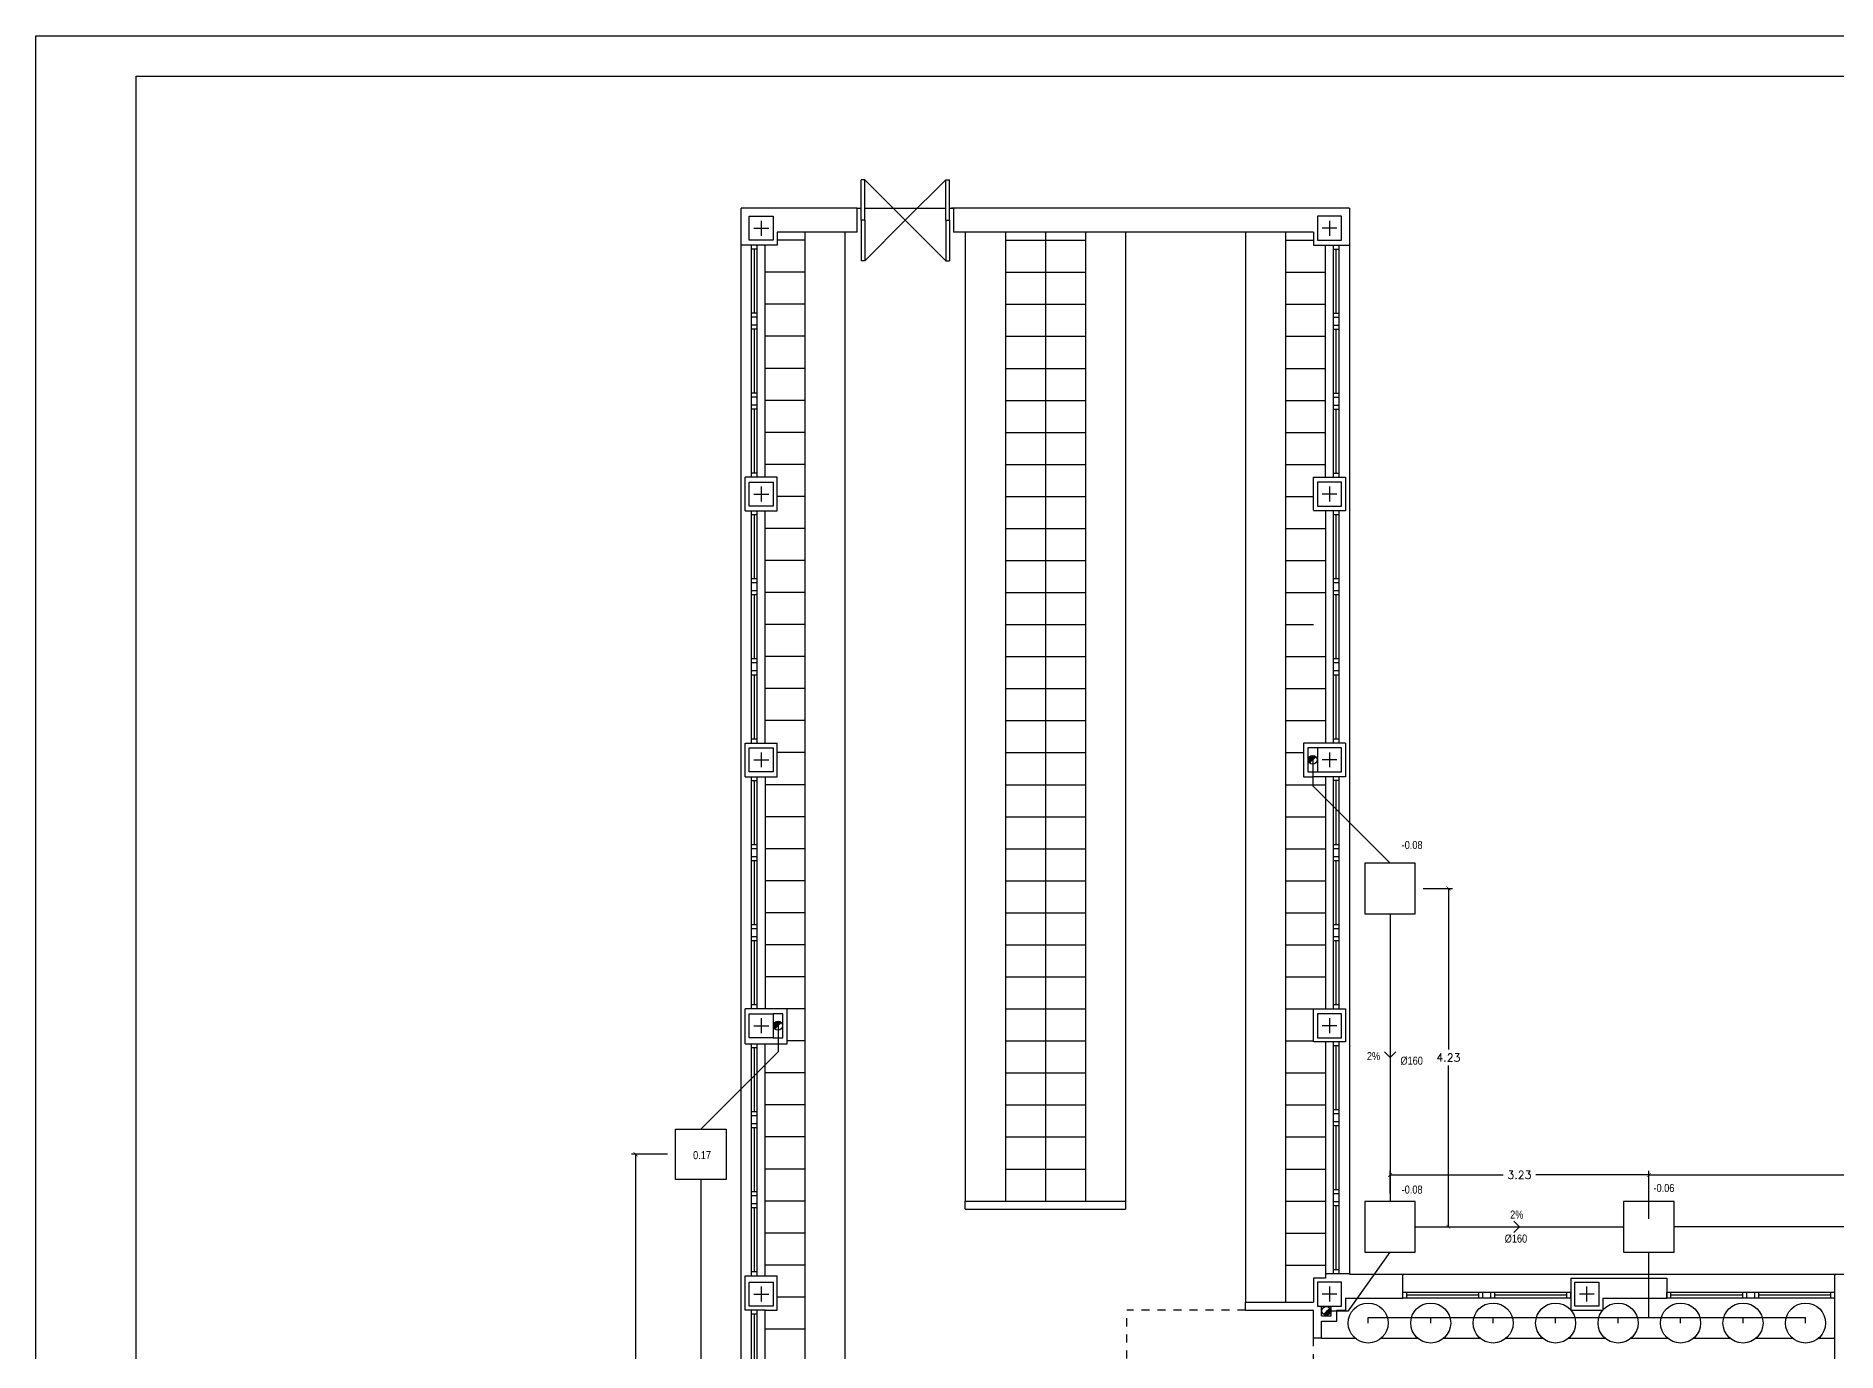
# Model space of a CAD drawing. Header units: millimetres. Extents: x 161.9 to 204, y 196.8 to 226.5.
# Drawn here: x 161.91 to 184.41, y 210.08 to 226.52 of the extents above; entities that cross this region are included whole.
import ezdxf

# ---------------------------------------------------------------- set-up
doc = ezdxf.new("R2010")
doc.units = ezdxf.units.MM
doc.header["$MEASUREMENT"] = 0
doc.linetypes.add('TRAZOS', pattern=[0.75, 0.5, -0.25])
for name, color, linetype in [('015', 1, 'Continuous'), ('06', 6, 'Continuous'), ('0SANE', 6, 'Continuous'), ('Albañilería', 4, 'Continuous'), ('LINEA', 3, 'Continuous'), ('MUROS', 2, 'Continuous'), ('PILARES', 2, 'Continuous'), ('PUERTAS', 3, 'Continuous'), ('TEXTOS', 7, 'Continuous'), ('VENTANAS', 9, 'Continuous')]:
    doc.layers.add(name, color=color, linetype=linetype)
doc.styles.get("Standard").update_dxf_attribs({"font": 'romans.shx'})
doc.styles.add('STYLE1', font='')
doc.styles.get('STYLE1').set_extended_font_data('Abadi MT Condensed Light')
doc.dimstyles.new('ANTONIO50', dxfattribs={"dimscale": 0.05, "dimtxt": 2, "dimasz": 1, "dimexe": 1, "dimexo": 2, "dimgap": 1, "dimtad": 0, "dimtih": 1, "dimtoh": 1, "dimzin": 0, "dimdsep": 46, "dimtxsty": 'Standard', "dimblk": 'ARCHTICK', "dimcen": 0.5, "dimclrd": 1, "dimclre": 1, "dimclrt": 7, "dimadec": 0, "dimazin": 0, "dimtfac": 1, "dimtofl": 0, "dimtmove": 0, "dimatfit": 3, "dimldrblk": 'DOTSMALL', "dimfxl": 1, "dimtolj": 1, "dimtzin": 0, "dimarcsym": 0})

# ---------------------------------------------------------------- blocks, each defined once
blk = doc.blocks.new('_ArchTick')
at = {"color": 0, "const_width": 0.15}
blk.add_lwpolyline([(-0.5, -0.5), (0.5, 0.5)], dxfattribs=at)
blk = doc.blocks.new('*D34')
at = {"layer": '0SANE', "color": 1, "linetype": 'Continuous', "lineweight": -2}
for p, q in [((182.061, 211.743), (182.061, 212.341)), ((182.061, 212.291), (186.517, 212.291)), ((191.377, 212.291), (186.922, 212.291)), ((191.377, 211.743), (191.377, 212.341))]:
    blk.add_line(p, q, dxfattribs=at)
at = {"layer": 'Defpoints', "color": 0, "linetype": 'Continuous'}
for p in [(191.377, 212.291), (182.061, 211.643), (191.377, 211.643)]:
    blk.add_point(p, dxfattribs=at)
at = {"layer": '0SANE', "color": 1, "linetype": 'Continuous', "lineweight": -2, "xscale": 0.05, "yscale": 0.05, "zscale": 0.05, "rotation": 180}
blk.add_blockref('_ArchTick', (182.061, 212.291), dxfattribs=at)
at = {"layer": '0SANE', "color": 1, "linetype": 'Continuous', "lineweight": -2, "xscale": 0.05, "yscale": 0.05, "zscale": 0.05}
blk.add_blockref('_ArchTick', (191.377, 212.291), dxfattribs=at)
at = {"layer": '0SANE', "color": 7, "linetype": 'Continuous', "insert": (186.719, 212.291), "char_height": 0.1, "attachment_point": 5}
blk.add_mtext('\\A1;9.32', dxfattribs=at)
blk = doc.blocks.new('_DotSmall')
at = {"layer": 'TEXTOS', "color": 0, "linetype": 'Continuous', "const_width": 0.5}
blk.add_lwpolyline([(-0.0625, 0, 1), (0.0625, 0, 1)], format="xyb", close=True, dxfattribs=at)
blk = doc.blocks.new('A1H')
at = {"layer": '015'}
blk.add_lwpolyline([(-831, -10), (-831, 584), (10, 584), (10, -10)], close=True, dxfattribs=at)
at = {"layer": '06'}
blk.add_lwpolyline([(-806, 0), (-806, 574), (0, 574), (0, 0)], close=True, dxfattribs=at)
blk = doc.blocks.new('A$C64186889')
at = {"layer": 'PILARES', "linetype": 'Continuous', "ltscale": 0.07}
for p, q in [((0.15, 0.243), (0.15, 0.057)), ((0.243, 0.15), (0.057, 0.15))]:
    blk.add_line(p, q, dxfattribs=at)
blk.add_lwpolyline([(0, 0), (0.3, 0), (0.3, 0.3), (0, 0.3)], close=True, dxfattribs=at)
blk = doc.blocks.new('*D67')
at = {"layer": '0SANE', "color": 1, "lineweight": -2}
for p, q in [((169.801, 212.549), (169.351, 212.549)), ((169.401, 212.549), (169.401, 208.414)), ((169.401, 204.079), (169.401, 208.214)), ((169.616, 204.079), (169.351, 204.079))]:
    blk.add_line(p, q, dxfattribs=at)
at = {"layer": 'Defpoints', "color": 0}
for p in [(169.401, 212.549), (169.901, 212.549), (169.716, 204.079)]:
    blk.add_point(p, dxfattribs=at)
at = {"layer": '0SANE', "color": 1, "lineweight": -2, "xscale": 0.05, "yscale": 0.05, "zscale": 0.05}
for p, rotation in [((169.401, 212.549), 90), ((169.401, 204.079), 270)]:
    blk.add_blockref('_ArchTick', p, dxfattribs=dict(at, rotation=rotation))
at = {"layer": '0SANE', "color": 7, "insert": (169.401, 208.314), "char_height": 0.1, "attachment_point": 5}
blk.add_mtext('\\A1;8.47', dxfattribs=at)
blk = doc.blocks.new('*D68')
at = {"layer": '0SANE', "color": 1}
for p, q in [((178.827, 212.058), (178.827, 212.341)), ((178.827, 212.291), (180.242, 212.291)), ((182.061, 212.291), (180.647, 212.291)), ((182.061, 211.743), (182.061, 212.341))]:
    blk.add_line(p, q, dxfattribs=at)
at = {"layer": 'Defpoints', "color": 0}
for p in [(178.827, 212.291), (178.827, 211.958), (182.061, 211.643)]:
    blk.add_point(p, dxfattribs=at)
at = {"layer": '0SANE', "color": 1, "xscale": 0.05, "yscale": 0.05, "zscale": 0.05, "rotation": 180}
blk.add_blockref('_ArchTick', (178.827, 212.291), dxfattribs=at)
at = {"layer": '0SANE', "color": 1, "xscale": 0.05, "yscale": 0.05, "zscale": 0.05}
blk.add_blockref('_ArchTick', (182.061, 212.291), dxfattribs=at)
at = {"layer": '0SANE', "color": 7, "insert": (180.444, 212.291), "char_height": 0.1, "attachment_point": 5}
blk.add_mtext('\\A1;3.23', dxfattribs=at)
blk = doc.blocks.new('*D69')
at = {"layer": '0SANE', "color": 1, "lineweight": -2}
for p, q in [((179.242, 215.869), (179.606, 215.869)), ((179.556, 215.869), (179.556, 213.856)), ((179.556, 211.643), (179.556, 213.656)), ((179.242, 211.643), (179.606, 211.643))]:
    blk.add_line(p, q, dxfattribs=at)
at = {"layer": 'Defpoints', "color": 0}
for p in [(179.142, 215.869), (179.142, 211.643), (179.556, 211.643)]:
    blk.add_point(p, dxfattribs=at)
at = {"layer": '0SANE', "color": 1, "lineweight": -2, "xscale": 0.05, "yscale": 0.05, "zscale": 0.05}
for p, rotation in [((179.556, 215.869), 90), ((179.556, 211.643), 270)]:
    blk.add_blockref('_ArchTick', p, dxfattribs=dict(at, rotation=rotation))
at = {"layer": '0SANE', "color": 7, "insert": (179.556, 213.756), "char_height": 0.1, "attachment_point": 5}
blk.add_mtext('\\A1;4.23', dxfattribs=at)

msp = doc.modelspace()

# ---------------------------------------------------------------- hatches: boundary and pattern name
at = {"layer": 'Albañilería'}
for points in [[(177.9, 217.514, 0.668179), (177.806, 217.475, 0.198912), (177.823, 217.436)], [(171.22, 214.194, 0.668179), (171.126, 214.155, 0.198912), (171.143, 214.116)], [(178.086, 210.593, 0.198912), (178.07, 210.631), (177.993, 210.554, 0.668179)]]:
    msp.add_hatch(color=256, dxfattribs=at).paths.add_polyline_path(points)

# ---------------------------------------------------------------- linework, layer by layer
for p, q in [((171.521, 223.965), (171.171, 223.965)), ((177.521, 223.965), (177.871, 223.965)), ((171.521, 223.565), (171.021, 223.565)), ((177.521, 223.565), (178.021, 223.565)), ((171.521, 223.165), (171.021, 223.165)), ((177.521, 223.165), (178.021, 223.165)), ((171.521, 222.765), (171.021, 222.765)), ((177.521, 222.765), (178.021, 222.765)), ((171.521, 222.365), (171.021, 222.365)), ((177.521, 222.365), (178.021, 222.365)), ((171.521, 221.965), (171.021, 221.965)), ((177.521, 221.965), (178.021, 221.965)), ((171.521, 221.565), (171.021, 221.565)), ((177.521, 221.565), (178.021, 221.565)), ((171.521, 221.165), (171.021, 221.165)), ((177.521, 221.165), (178.021, 221.165)), ((171.521, 220.765), (171.171, 220.765)), ((177.521, 220.765), (177.871, 220.765)), ((171.521, 220.365), (171.021, 220.365)), ((177.521, 220.365), (178.021, 220.365)), ((171.521, 219.965), (171.021, 219.965)), ((177.521, 219.965), (178.021, 219.965)), ((171.521, 219.565), (171.021, 219.565)), ((177.521, 219.565), (178.021, 219.565)), ((171.521, 219.165), (171.021, 219.165)), ((177.521, 219.165), (177.871, 219.165)), ((171.521, 218.765), (171.021, 218.765)), ((177.521, 218.765), (178.021, 218.765)), ((171.521, 218.365), (171.021, 218.365)), ((171.521, 218.365), (171.021, 218.365)), ((177.521, 218.365), (178.021, 218.365)), ((171.521, 217.965), (171.021, 217.965)), ((171.521, 217.965), (171.021, 217.965)), ((177.521, 217.965), (178.021, 217.965)), ((171.521, 217.565), (171.171, 217.565)), ((177.521, 217.565), (177.746, 217.565)), ((171.521, 217.165), (171.021, 217.165)), ((177.521, 217.165), (178.021, 217.165)), ((171.521, 216.765), (171.021, 216.765)), ((177.521, 216.765), (178.021, 216.765)), ((171.521, 216.365), (171.021, 216.365)), ((177.521, 216.365), (178.021, 216.365)), ((171.521, 215.965), (171.021, 215.965)), ((177.521, 215.965), (178.021, 215.965)), ((171.521, 215.565), (171.021, 215.565)), ((177.521, 215.565), (178.021, 215.565)), ((171.521, 215.165), (171.021, 215.165)), ((177.521, 215.165), (178.021, 215.165)), ((171.521, 214.765), (171.021, 214.765)), ((177.521, 214.765), (178.021, 214.765)), ((171.521, 214.365), (171.296, 214.365)), ((177.521, 214.365), (178.021, 214.365)), ((171.521, 213.965), (171.296, 213.965)), ((177.521, 213.965), (177.871, 213.965)), ((171.521, 213.565), (171.021, 213.565)), ((177.521, 213.565), (178.021, 213.565)), ((171.521, 213.165), (171.021, 213.165)), ((177.521, 213.165), (178.021, 213.165)), ((171.521, 212.765), (171.021, 212.765)), ((177.521, 212.765), (178.021, 212.765)), ((171.521, 212.365), (171.021, 212.365)), ((177.521, 212.365), (178.021, 212.365)), ((171.521, 211.965), (171.021, 211.965)), ((177.521, 211.965), (178.021, 211.965)), ((171.521, 211.565), (171.021, 211.565)), ((177.521, 211.565), (178.021, 211.565)), ((171.521, 211.165), (171.021, 211.165)), ((177.521, 211.165), (178.021, 211.165)), ((171.521, 210.765), (171.171, 210.765)), ((171.521, 210.365), (171.021, 210.365))]:
    msp.add_line(p, q)
at = {"linetype": 'Continuous'}
for p, q in [((171.521, 206.765), (171.521, 224.065)), ((172.021, 206.765), (172.021, 224.065)), ((173.521, 224.065), (173.521, 211.965)), ((174.021, 224.065), (174.021, 211.965)), ((174.021, 223.965), (175.021, 223.965)), ((174.521, 224.065), (174.521, 211.965)), ((175.021, 224.065), (175.021, 211.965)), ((175.521, 224.065), (175.521, 211.965)), ((177.021, 224.065), (177.021, 210.703)), ((177.521, 224.065), (177.521, 210.703)), ((174.021, 223.565), (175.021, 223.565)), ((174.021, 223.165), (175.021, 223.165)), ((174.021, 222.765), (175.021, 222.765)), ((174.021, 222.365), (175.021, 222.365)), ((174.021, 221.965), (175.021, 221.965)), ((174.021, 221.565), (175.021, 221.565)), ((174.021, 221.165), (175.021, 221.165)), ((174.021, 220.765), (175.021, 220.765)), ((174.021, 220.365), (175.021, 220.365)), ((174.021, 219.965), (175.021, 219.965)), ((174.021, 219.565), (175.021, 219.565)), ((174.021, 219.165), (175.021, 219.165)), ((174.021, 218.765), (175.021, 218.765)), ((174.021, 218.365), (175.021, 218.365)), ((174.021, 217.965), (175.021, 217.965)), ((174.021, 217.565), (175.021, 217.565)), ((174.021, 217.165), (175.021, 217.165)), ((174.021, 216.765), (175.021, 216.765)), ((174.021, 216.365), (175.021, 216.365)), ((174.021, 215.965), (175.021, 215.965)), ((174.021, 215.565), (175.021, 215.565)), ((174.021, 215.165), (175.021, 215.165)), ((174.021, 214.765), (175.021, 214.765)), ((174.021, 214.365), (175.021, 214.365)), ((174.021, 213.965), (175.021, 213.965)), ((174.021, 213.565), (175.021, 213.565)), ((174.021, 213.165), (175.021, 213.165)), ((174.021, 212.765), (175.021, 212.765)), ((174.021, 212.365), (175.021, 212.365))]:
    msp.add_line(p, q, dxfattribs=at)
at = {"layer": '0SANE'}
for p, q in [((177.861, 217.475), (177.861, 217.15)), ((177.861, 217.15), (178.827, 216.184)), ((178.827, 215.554), (178.827, 211.958)), ((171.181, 214.155), (171.181, 213.83)), ((171.181, 213.83), (170.216, 212.864)), ((170.216, 212.234), (170.216, 204.579)), ((179.142, 211.643), (181.746, 211.643)), ((178.307, 210.593), (178.827, 211.328)), ((178.031, 210.593), (178.307, 210.593))]:
    msp.add_line(p, q, dxfattribs=at)
at = {"layer": '0SANE', "linetype": 'Continuous', "ltscale": 0.07}
for p, q in [((191.062, 211.643), (182.376, 211.643)), ((182.061, 210.511), (182.061, 211.328)), ((178.554, 210.511), (184.018, 210.511)), ((178.554, 210.441), (178.554, 210.511)), ((179.335, 210.441), (179.335, 210.511)), ((180.115, 210.441), (180.115, 210.511)), ((180.896, 210.441), (180.896, 210.511)), ((181.676, 210.441), (181.676, 210.511)), ((182.457, 210.441), (182.457, 210.511)), ((183.237, 210.441), (183.237, 210.511)), ((184.018, 210.441), (184.018, 210.511))]:
    msp.add_line(p, q, dxfattribs=at)
at = {"layer": '0SANE', "color": 7, "linetype": 'Continuous', "ltscale": 0.07}
for points in [[(178.512, 215.554), (179.142, 215.554), (179.142, 216.184), (178.512, 216.184)], [(170.531, 212.234), (169.901, 212.234), (169.901, 212.864), (170.531, 212.864)], [(178.512, 211.328), (179.142, 211.328), (179.142, 211.958), (178.512, 211.958)], [(181.746, 211.328), (182.376, 211.328), (182.376, 211.958), (181.746, 211.958)]]:
    msp.add_lwpolyline(points, close=True, dxfattribs=at)
for points in [[(178.898, 213.827), (178.827, 213.756), (178.757, 213.827)], [(180.373, 211.714), (180.444, 211.643), (180.373, 211.573)]]:
    msp.add_lwpolyline(points, dxfattribs=at)
at = {"layer": 'Albañilería'}
for p, q in [((177.9, 217.514), (177.823, 217.436)), ((171.22, 214.194), (171.143, 214.116))]:
    msp.add_line(p, q, dxfattribs=at)
for centre in [(177.861, 217.475), (171.181, 214.155), (178.031, 210.593)]:
    msp.add_circle(centre, 0.055, dxfattribs=at)
at = {"layer": 'LINEA', "linetype": 'Continuous', "ltscale": 0.07}
for p, q in [((172.171, 224.365), (172.221, 224.365)), ((172.265, 224.365), (173.278, 224.365)), ((173.322, 224.365), (173.372, 224.365)), ((170.721, 207.702), (170.721, 223.905)), ((171.021, 221.005), (171.021, 223.905)), ((178.021, 221.005), (178.021, 223.905)), ((178.321, 223.905), (178.321, 211.053)), ((171.021, 217.685), (171.021, 220.585)), ((178.021, 220.585), (178.021, 217.685)), ((171.021, 217.265), (171.021, 214.365)), ((178.021, 217.265), (178.021, 214.365)), ((171.021, 211.029), (171.021, 213.929)), ((178.021, 213.955), (178.021, 211.055)), ((178.985, 211.053), (184.386, 211.053)), ((171.021, 207.702), (171.021, 210.603)), ((171.021, 207.702), (171.021, 210.603))]:
    msp.add_line(p, q, dxfattribs=at)
at = {"layer": 'MUROS'}
for p, q in [((170.721, 223.905), (170.721, 224.365)), ((172.171, 224.365), (170.721, 224.365)), ((178.321, 224.365), (173.347, 224.365)), ((178.321, 224.365), (178.321, 223.905)), ((172.171, 224.065), (171.171, 224.065)), ((177.871, 224.065), (173.372, 224.065)), ((170.771, 220.585), (170.771, 221.005)), ((178.271, 221.005), (178.271, 220.585)), ((170.771, 217.265), (170.771, 217.685)), ((178.271, 217.685), (178.271, 217.265)), ((170.771, 213.929), (170.771, 214.365)), ((173.521, 211.965), (175.521, 211.965)), ((173.521, 211.865), (173.521, 211.965)), ((175.521, 211.965), (175.521, 211.865)), ((173.521, 211.865), (175.521, 211.865)), ((170.771, 210.603), (170.771, 211.029)), ((177.871, 211.003), (177.871, 210.703)), ((178.021, 211.055), (178.021, 211.003)), ((178.321, 211.055), (178.321, 211.053)), ((178.321, 211.053), (178.985, 211.053)), ((184.386, 209.153), (184.386, 211.053)), ((184.386, 211.053), (190.686, 211.053)), ((177.021, 210.703), (177.871, 210.703)), ((177.021, 210.603), (177.021, 210.703)), ((177.971, 210.533), (177.971, 210.653)), ((178.091, 210.533), (178.091, 210.653)), ((178.271, 210.753), (178.985, 210.753)), ((177.021, 210.603), (177.871, 210.603)), ((177.871, 210.253), (177.871, 210.603)), ((177.971, 210.253), (177.971, 210.463)), ((178.161, 210.463), (178.161, 210.603)), ((177.971, 210.253), (177.871, 210.253))]:
    msp.add_line(p, q, dxfattribs=at)
at = {"layer": 'MUROS', "linetype": 'Continuous', "ltscale": 0.07}
for p, q in [((172.171, 224.065), (172.171, 224.365)), ((173.372, 224.365), (173.372, 224.065)), ((171.171, 223.905), (170.721, 223.905)), ((171.171, 224.065), (171.171, 223.905)), ((177.871, 224.065), (177.871, 223.905)), ((177.871, 223.905), (178.321, 223.905)), ((171.171, 221.005), (170.771, 221.005)), ((171.171, 220.585), (171.171, 221.005)), ((177.871, 220.595), (177.871, 221.005)), ((177.871, 221.005), (178.271, 221.005)), ((170.771, 220.585), (171.171, 220.585)), ((178.271, 220.585), (177.871, 220.585)), ((170.771, 217.685), (171.171, 217.685)), ((171.171, 217.265), (171.171, 217.685)), ((178.271, 217.685), (177.871, 217.685)), ((170.771, 217.265), (171.171, 217.265)), ((178.271, 217.265), (177.871, 217.265)), ((171.171, 214.365), (170.771, 214.365)), ((177.871, 213.955), (177.871, 214.365)), ((177.871, 214.365), (178.271, 214.365)), ((178.271, 214.365), (178.271, 213.955)), ((170.771, 213.929), (171.171, 213.929)), ((178.271, 213.955), (177.871, 213.955)), ((170.771, 211.029), (171.171, 211.029)), ((171.171, 210.603), (171.171, 211.029)), ((178.021, 211.003), (177.871, 211.003)), ((178.321, 211.055), (178.021, 211.055)), ((178.985, 210.753), (178.985, 211.053)), ((181.086, 211.003), (181.086, 210.603)), ((181.086, 211.003), (182.286, 211.003)), ((182.286, 211.003), (182.286, 210.753)), ((177.971, 210.653), (178.091, 210.653)), ((178.271, 210.753), (178.271, 210.603)), ((181.486, 210.753), (181.486, 210.603)), ((181.486, 210.753), (182.286, 210.753)), ((171.021, 210.603), (170.771, 210.603)), ((171.021, 210.603), (171.171, 210.603)), ((171.021, 210.603), (171.021, 210.603)), ((177.971, 210.533), (178.091, 210.533)), ((177.971, 210.463), (178.161, 210.463)), ((178.161, 210.603), (178.271, 210.603)), ((181.086, 210.603), (181.486, 210.603))]:
    msp.add_line(p, q, dxfattribs=at)
for points in [[(177.871, 217.685), (177.746, 217.685), (177.746, 217.265), (177.871, 217.265)], [(177.921, 217.625), (177.801, 217.625), (177.801, 217.325), (177.921, 217.325)], [(171.121, 214.005), (171.241, 214.005), (171.241, 214.305), (171.121, 214.305)], [(171.171, 213.929), (171.296, 213.929), (171.296, 214.365), (171.171, 214.365)]]:
    msp.add_lwpolyline(points, dxfattribs=at)
at = {"layer": 'PUERTAS'}
for p, q in [((172.265, 224.721), (172.221, 224.721)), ((172.221, 224.215), (172.221, 224.721)), ((172.265, 224.721), (172.771, 224.215)), ((172.265, 224.215), (172.265, 224.721)), ((173.278, 224.721), (172.771, 224.215)), ((173.278, 224.721), (173.322, 224.721)), ((173.278, 224.215), (173.278, 224.721)), ((173.322, 224.215), (173.322, 224.721)), ((172.265, 224.215), (172.221, 224.215)), ((172.265, 224.215), (172.221, 224.215)), ((172.221, 224.215), (172.221, 223.709)), ((172.265, 223.709), (172.771, 224.215)), ((172.265, 224.215), (172.265, 223.709)), ((173.278, 223.709), (172.771, 224.215)), ((173.278, 224.215), (173.322, 224.215)), ((173.278, 224.215), (173.322, 224.215)), ((173.278, 224.215), (173.278, 223.709)), ((173.322, 224.215), (173.322, 223.709)), ((172.265, 223.709), (172.221, 223.709)), ((173.278, 223.709), (173.322, 223.709)), ((177.971, 210.253), (178.39, 210.253)), ((178.719, 210.253), (179.17, 210.253)), ((179.499, 210.253), (179.951, 210.253)), ((180.28, 210.253), (180.731, 210.253)), ((181.06, 210.253), (181.512, 210.253)), ((181.841, 210.253), (182.292, 210.253)), ((182.621, 210.253), (183.073, 210.253)), ((183.402, 210.253), (183.854, 210.253)), ((184.183, 210.253), (184.386, 210.253))]:
    msp.add_line(p, q, dxfattribs=at)
at = {"layer": 'PUERTAS', "linetype": 'TRAZOS', "ltscale": 0.07}
for p, q in [((177.021, 210.603), (175.537, 210.6)), ((175.537, 209.4), (175.537, 210.6)), ((177.871, 208.953), (177.871, 210.253))]:
    msp.add_line(p, q, dxfattribs=at)
at = {"layer": 'PUERTAS'}
for centre in [(178.554, 210.441), (179.335, 210.441), (180.115, 210.441), (180.896, 210.441), (181.676, 210.441), (182.457, 210.441), (183.237, 210.441), (184.018, 210.441)]:
    msp.add_circle(centre, 0.25, dxfattribs=at)
at = {"layer": 'VENTANAS', "linetype": 'Continuous', "ltscale": 0.07}
for p, q in [((170.851, 221.005), (170.851, 223.905)), ((170.921, 221.005), (170.921, 223.905)), ((178.121, 221.005), (178.121, 223.905)), ((178.191, 221.005), (178.191, 223.905)), ((170.921, 223.855), (170.851, 223.855)), ((170.886, 223.055), (170.886, 223.855)), ((178.121, 223.855), (178.191, 223.855)), ((178.156, 223.055), (178.156, 223.855)), ((170.921, 223.055), (170.851, 223.055)), ((170.921, 223.005), (170.851, 223.005)), ((178.121, 223.055), (178.191, 223.055)), ((178.121, 223.005), (178.191, 223.005)), ((170.921, 222.905), (170.851, 222.905)), ((170.921, 222.855), (170.851, 222.855)), ((170.886, 222.055), (170.886, 222.855)), ((178.121, 222.905), (178.191, 222.905)), ((178.121, 222.855), (178.191, 222.855)), ((178.156, 222.055), (178.156, 222.855)), ((170.921, 222.055), (170.851, 222.055)), ((170.921, 222.005), (170.851, 222.005)), ((170.921, 221.905), (170.851, 221.905)), ((178.121, 222.055), (178.191, 222.055)), ((178.121, 222.005), (178.191, 222.005)), ((178.121, 221.905), (178.191, 221.905)), ((170.921, 221.855), (170.851, 221.855)), ((170.886, 221.055), (170.886, 221.855)), ((178.121, 221.855), (178.191, 221.855)), ((178.156, 221.055), (178.156, 221.855)), ((170.921, 221.055), (170.851, 221.055)), ((178.121, 221.055), (178.191, 221.055)), ((170.851, 217.685), (170.851, 220.585)), ((170.921, 220.535), (170.851, 220.535)), ((170.886, 219.735), (170.886, 220.535)), ((170.921, 217.685), (170.921, 220.585)), ((178.121, 217.685), (178.121, 220.585)), ((178.191, 220.535), (178.121, 220.535)), ((178.156, 219.735), (178.156, 220.535)), ((178.191, 217.685), (178.191, 220.585)), ((170.921, 219.735), (170.851, 219.735)), ((170.921, 219.685), (170.851, 219.685)), ((178.191, 219.735), (178.121, 219.735)), ((178.191, 219.685), (178.121, 219.685)), ((170.921, 219.585), (170.851, 219.585)), ((170.921, 219.535), (170.851, 219.535)), ((170.886, 218.735), (170.886, 219.535)), ((178.191, 219.585), (178.121, 219.585)), ((178.191, 219.535), (178.121, 219.535)), ((178.156, 218.735), (178.156, 219.535)), ((170.921, 218.735), (170.851, 218.735)), ((178.191, 218.735), (178.121, 218.735)), ((170.921, 218.685), (170.851, 218.685)), ((170.921, 218.585), (170.851, 218.585)), ((170.921, 218.535), (170.851, 218.535)), ((170.886, 217.735), (170.886, 218.535)), ((178.191, 218.685), (178.121, 218.685)), ((178.191, 218.585), (178.121, 218.585)), ((178.191, 218.535), (178.121, 218.535)), ((178.156, 217.735), (178.156, 218.535)), ((170.921, 217.735), (170.851, 217.735)), ((178.191, 217.735), (178.121, 217.735)), ((170.851, 214.365), (170.851, 217.265)), ((170.921, 217.215), (170.851, 217.215)), ((170.886, 216.415), (170.886, 217.215)), ((170.921, 214.365), (170.921, 217.265)), ((178.121, 214.365), (178.121, 217.266)), ((178.191, 217.216), (178.121, 217.216)), ((178.156, 216.415), (178.156, 217.216)), ((178.191, 214.365), (178.191, 217.266)), ((170.921, 216.415), (170.851, 216.415)), ((170.921, 216.365), (170.851, 216.365)), ((170.921, 216.265), (170.851, 216.265)), ((178.191, 216.415), (178.121, 216.415)), ((178.191, 216.365), (178.121, 216.365)), ((178.191, 216.265), (178.121, 216.265)), ((170.921, 216.215), (170.851, 216.215)), ((170.886, 215.415), (170.886, 216.215)), ((178.191, 216.215), (178.121, 216.215)), ((178.156, 215.415), (178.156, 216.215)), ((170.921, 215.415), (170.851, 215.415)), ((170.921, 215.365), (170.851, 215.365)), ((178.191, 215.415), (178.121, 215.415)), ((178.191, 215.365), (178.121, 215.365)), ((170.921, 215.265), (170.851, 215.265)), ((170.921, 215.215), (170.851, 215.215)), ((170.886, 214.415), (170.886, 215.215)), ((178.191, 215.265), (178.121, 215.265)), ((178.191, 215.215), (178.121, 215.215)), ((178.156, 214.415), (178.156, 215.215)), ((170.921, 214.415), (170.851, 214.415)), ((178.191, 214.415), (178.121, 214.415)), ((170.851, 211.029), (170.851, 213.929)), ((170.921, 213.879), (170.851, 213.879)), ((170.886, 213.079), (170.886, 213.879)), ((170.921, 211.029), (170.921, 213.929)), ((178.121, 211.055), (178.121, 213.955)), ((178.191, 213.905), (178.121, 213.905)), ((178.156, 213.105), (178.156, 213.905)), ((178.191, 211.055), (178.191, 213.955)), ((178.191, 213.105), (178.121, 213.105)), ((170.921, 213.079), (170.851, 213.079)), ((170.921, 213.029), (170.851, 213.029)), ((170.921, 212.929), (170.851, 212.929)), ((170.921, 212.879), (170.851, 212.879)), ((170.886, 212.079), (170.886, 212.879)), ((178.191, 213.055), (178.121, 213.055)), ((178.191, 212.955), (178.121, 212.955)), ((178.191, 212.905), (178.121, 212.905)), ((178.156, 212.105), (178.156, 212.905)), ((170.921, 212.079), (170.851, 212.079)), ((170.921, 212.029), (170.851, 212.029)), ((178.191, 212.105), (178.121, 212.105)), ((178.191, 212.055), (178.121, 212.055)), ((170.921, 211.929), (170.851, 211.929)), ((170.921, 211.879), (170.851, 211.879)), ((170.886, 211.079), (170.886, 211.879)), ((178.191, 211.955), (178.121, 211.955)), ((178.191, 211.905), (178.121, 211.905)), ((178.156, 211.105), (178.156, 211.905)), ((170.921, 211.079), (170.851, 211.079)), ((178.191, 211.105), (178.121, 211.105)), ((179.035, 210.753), (179.035, 210.823)), ((179.936, 210.788), (179.035, 210.788)), ((179.936, 210.753), (179.936, 210.823)), ((179.986, 210.753), (179.986, 210.823)), ((180.086, 210.753), (180.086, 210.823)), ((181.036, 210.788), (180.135, 210.788)), ((180.136, 210.753), (180.136, 210.823)), ((181.036, 210.753), (181.036, 210.823)), ((181.086, 210.753), (181.086, 210.823)), ((182.286, 210.753), (182.286, 210.823)), ((183.236, 210.788), (182.335, 210.788)), ((182.336, 210.753), (182.336, 210.823)), ((183.236, 210.753), (183.236, 210.823)), ((183.286, 210.753), (183.286, 210.823)), ((183.386, 210.753), (183.386, 210.823)), ((183.436, 210.753), (183.436, 210.823)), ((184.336, 210.788), (183.436, 210.788)), ((184.336, 210.753), (184.336, 210.823)), ((170.851, 207.702), (170.851, 210.603)), ((170.921, 210.553), (170.851, 210.553)), ((170.886, 209.752), (170.886, 210.553)), ((170.921, 207.702), (170.921, 210.603))]:
    msp.add_line(p, q, dxfattribs=at)
at = {"layer": 'VENTANAS'}
for p, q in [((181.086, 210.823), (178.985, 210.823)), ((181.086, 210.753), (178.985, 210.753)), ((184.386, 210.823), (182.286, 210.823)), ((184.386, 210.753), (182.286, 210.753))]:
    msp.add_line(p, q, dxfattribs=at)

# ---------------------------------------------------------------- block references
at = {"layer": 'PILARES', "linetype": 'Continuous', "ltscale": 0.07, "xscale": -1}
for p in [(171.121, 223.965), (171.121, 223.965), (171.121, 220.645), (171.121, 220.645), (171.121, 217.325), (171.121, 217.325), (171.121, 214.005), (171.121, 214.005), (171.121, 210.653)]:
    msp.add_blockref('A$C64186889', p, dxfattribs=at)
at = {"layer": 'PILARES', "linetype": 'Continuous', "ltscale": 0.07}
for p in [(177.921, 223.965), (177.921, 220.645), (177.921, 217.325), (177.921, 214.005), (177.921, 210.653)]:
    msp.add_blockref('A$C64186889', p, dxfattribs=at)
at = {"layer": 'PILARES', "linetype": 'Continuous', "ltscale": 0.07, "xscale": -1, "rotation": 180}
msp.add_blockref('A$C64186889', (181.136, 210.953), dxfattribs=at)
at = {"layer": 'TEXTOS', "linetype": 'Continuous', "ltscale": 0.07, "xscale": 0.04999999999995453, "yscale": 0.04999999999995453, "zscale": 0.05}
msp.add_blockref('A1H', (203.46, 197.316), dxfattribs=at)

# ---------------------------------------------------------------- texts
at = {"layer": '0SANE', "color": 7, "linetype": 'Continuous', "ltscale": 0.07, "style": 'STYLE1'}
for s, p in [('-0.08', (178.972, 216.362)), ('2%', (178.538, 213.725)), ('%%c160', (178.957, 213.668)), ('0.17', (170.12, 212.488)), ('-0.08', (178.972, 212.058)), ('-0.06', (182.119, 212.078)), ('2%', (180.328, 211.746)), ('%%c160', (180.26, 211.446))]:
    msp.add_text(s, height=0.1, dxfattribs=at).set_placement(p)

# ---------------------------------------------------------------- dimensions: what is measured, and where the dimension line sits
at = {"layer": '0SANE'}
for base, p1, p2, picture, middle in [((179.556, 211.643), (179.142, 215.869), (179.142, 211.643), '*D69', (179.556, 213.756)), ((169.401, 212.549), (169.716, 204.079), (169.901, 212.549), '*D67', (169.401, 208.314))]:
    dim = msp.add_linear_dim(base=base, p1=p1, p2=p2, angle=90, dimstyle='ANTONIO50', dxfattribs=at)
    dim.commit()
    dim.dimension.update_dxf_attribs({"geometry": picture, "text_midpoint": middle})
dim = msp.add_linear_dim(base=(178.827, 212.291), p1=(182.061, 211.643), p2=(178.827, 211.958), dimstyle='ANTONIO50', override={"dimtmove": 1}, dxfattribs=at)
dim.commit()
dim.dimension.update_dxf_attribs({"geometry": '*D68', "text_midpoint": (180.444, 212.291)})
at = {"layer": '0SANE', "linetype": 'Continuous', "ltscale": 0.07}
dim = msp.add_linear_dim(base=(191.377, 212.291), p1=(182.061, 211.643), p2=(191.377, 211.643), dimstyle='ANTONIO50', dxfattribs=at)
dim.commit()
dim.dimension.update_dxf_attribs({"geometry": '*D34', "text_midpoint": (186.719, 212.291)})

doc.saveas('drawing.dxf')
